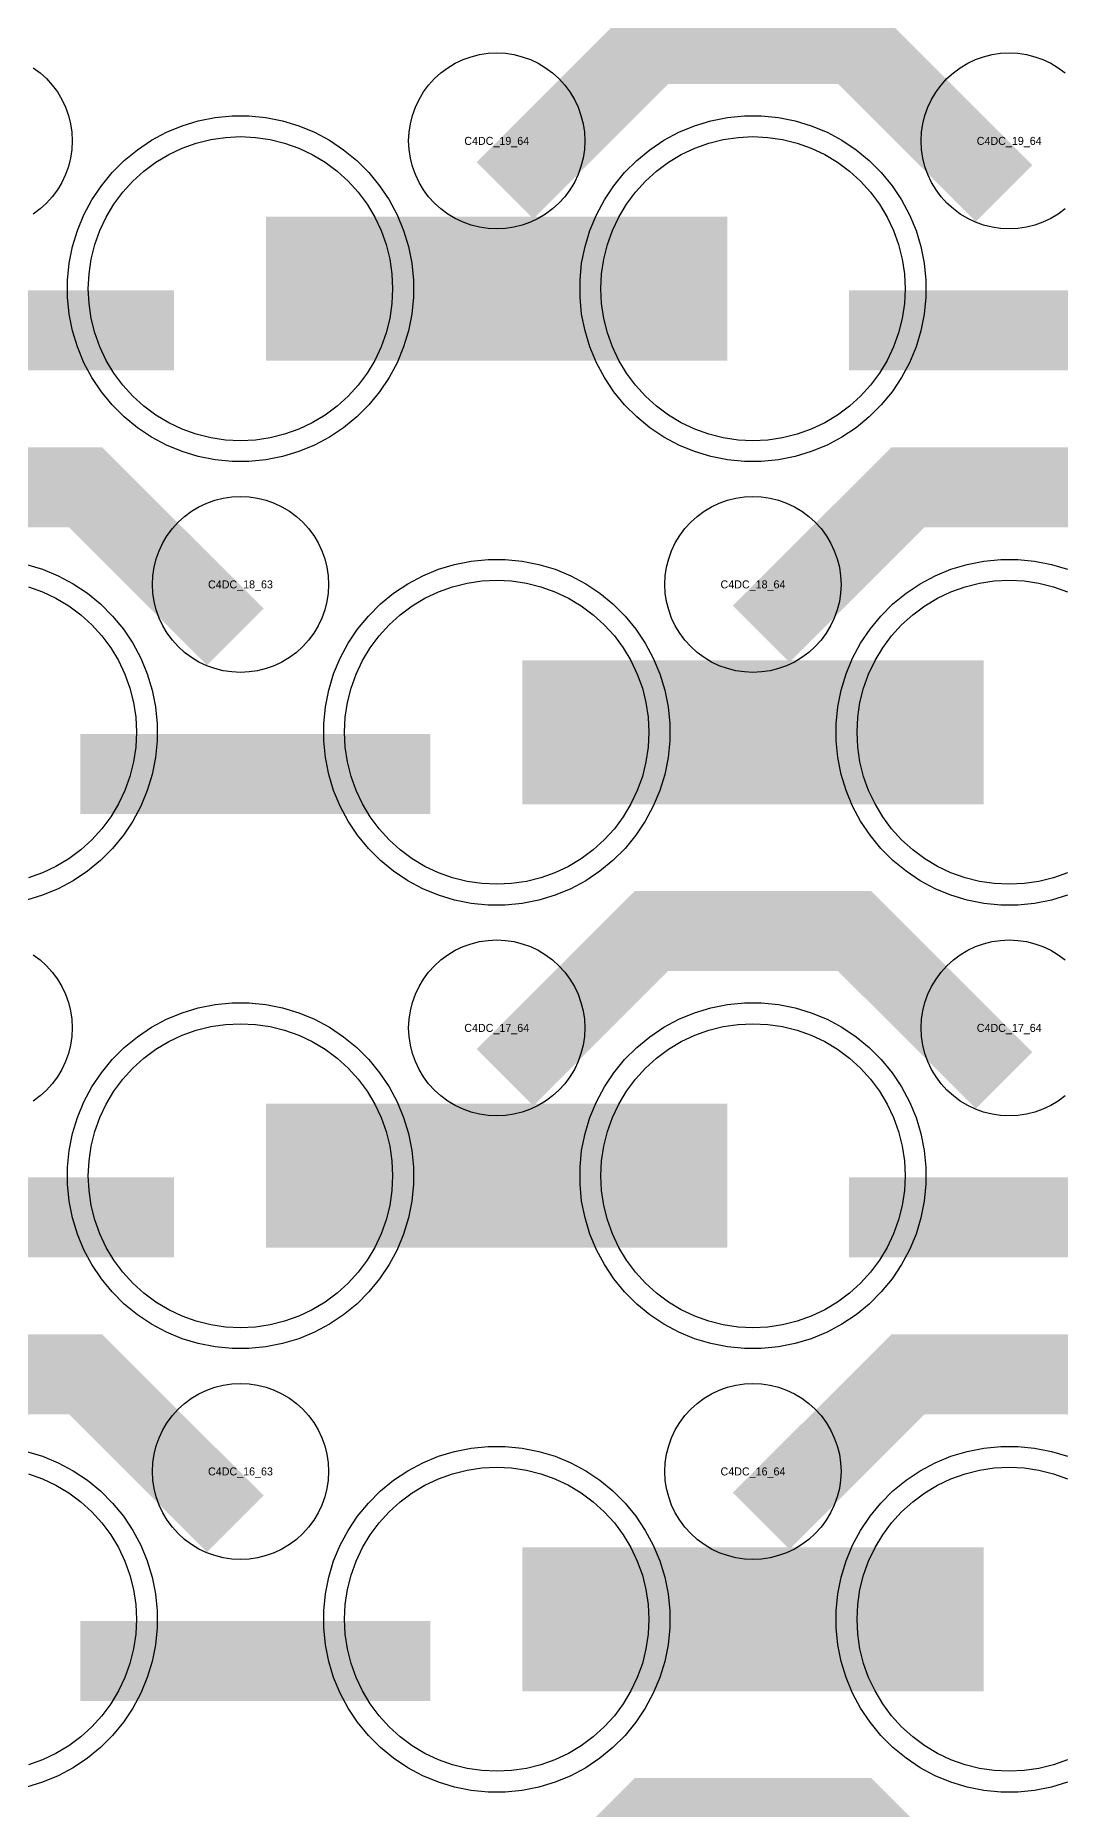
# Model space of a CAD drawing. Extents: x -11880 to 11880, y -14992 to 14992.
# Drawn here: x 8336 to 8656, y -12682 to -12128 of the extents above; entities that cross this region are included whole.
import ezdxf
from ezdxf.enums import TextEntityAlignment as Align

# ---------------------------------------------------------------- set-up
doc = ezdxf.new("R2010")
doc.units = 0
doc.header["$MEASUREMENT"] = 0
for name, color, linetype in [('GDS_775_DT_237', 138, 'CONTINUOUS'), ('RDL1_FS', 34, 'CONTINUOUS'), ('RDL_BS', 160, 'CONTINUOUS')]:
    doc.layers.add(name, color=color, linetype=linetype)

msp = doc.modelspace()

# ---------------------------------------------------------------- linework, layer by layer
at = {"layer": 'RDL1_FS'}
for points in [[(8400, -12254.354), (8395.343, -12254.125), (8390.732, -12253.441), (8386.209, -12252.309), (8381.819, -12250.737), (8377.605, -12248.745), (8373.605, -12246.347), (8369.86, -12243.569), (8366.406, -12240.439), (8363.276, -12236.985), (8360.498, -12233.24), (8358.1, -12229.24), (8356.108, -12225.026), (8354.536, -12220.636), (8353.404, -12216.113), (8352.72, -12211.502), (8352.491, -12206.845), (8352.72, -12202.188), (8353.404, -12197.577), (8354.536, -12193.054), (8356.108, -12188.664), (8358.1, -12184.45), (8360.498, -12180.45), (8363.276, -12176.705), (8366.406, -12173.251), (8369.86, -12170.121), (8373.605, -12167.343), (8377.605, -12164.945), (8381.819, -12162.953), (8386.209, -12161.381), (8390.732, -12160.249), (8395.343, -12159.565), (8400, -12159.336), (8404.657, -12159.565), (8409.268, -12160.249), (8413.791, -12161.381), (8418.181, -12162.953), (8422.395, -12164.945), (8426.395, -12167.343), (8430.14, -12170.121), (8433.594, -12173.251), (8436.724, -12176.705), (8439.502, -12180.45), (8441.9, -12184.45), (8443.892, -12188.664), (8445.464, -12193.054), (8446.596, -12197.577), (8447.28, -12202.188), (8447.509, -12206.845), (8447.28, -12211.502), (8446.596, -12216.113), (8445.464, -12220.636), (8443.892, -12225.026), (8441.9, -12229.24), (8439.502, -12233.24), (8436.724, -12236.985), (8433.594, -12240.439), (8430.14, -12243.569), (8426.395, -12246.347), (8422.395, -12248.745), (8418.181, -12250.737), (8413.791, -12252.309), (8409.268, -12253.441), (8404.657, -12254.125)], [(8560, -12254.354), (8555.343, -12254.125), (8550.732, -12253.441), (8546.209, -12252.309), (8541.819, -12250.737), (8537.605, -12248.745), (8533.605, -12246.347), (8529.86, -12243.569), (8526.406, -12240.439), (8523.276, -12236.985), (8520.498, -12233.24), (8518.1, -12229.24), (8516.108, -12225.026), (8514.536, -12220.636), (8513.404, -12216.113), (8512.72, -12211.502), (8512.491, -12206.845), (8512.72, -12202.188), (8513.404, -12197.577), (8514.536, -12193.054), (8516.108, -12188.664), (8518.1, -12184.45), (8520.498, -12180.45), (8523.276, -12176.705), (8526.406, -12173.251), (8529.86, -12170.121), (8533.605, -12167.343), (8537.605, -12164.945), (8541.819, -12162.953), (8546.209, -12161.381), (8550.732, -12160.249), (8555.343, -12159.565), (8560, -12159.336), (8564.657, -12159.565), (8569.268, -12160.249), (8573.791, -12161.381), (8578.181, -12162.953), (8582.395, -12164.945), (8586.395, -12167.343), (8590.14, -12170.121), (8593.594, -12173.251), (8596.724, -12176.705), (8599.502, -12180.45), (8601.9, -12184.45), (8603.892, -12188.664), (8605.464, -12193.054), (8606.596, -12197.577), (8607.28, -12202.188), (8607.509, -12206.845), (8607.28, -12211.502), (8606.596, -12216.113), (8605.464, -12220.636), (8603.892, -12225.026), (8601.9, -12229.24), (8599.502, -12233.24), (8596.724, -12236.985), (8593.594, -12240.439), (8590.14, -12243.569), (8586.395, -12246.347), (8582.395, -12248.745), (8578.181, -12250.737), (8573.791, -12252.309), (8569.268, -12253.441), (8564.657, -12254.125)], [(8480, -12670.049), (8475.343, -12669.82), (8470.732, -12669.136), (8466.209, -12668.004), (8461.819, -12666.432), (8457.605, -12664.44), (8453.605, -12662.042), (8449.86, -12659.264), (8446.406, -12656.134), (8443.276, -12652.68), (8440.498, -12648.935), (8438.1, -12644.935), (8436.108, -12640.721), (8434.536, -12636.331), (8433.404, -12631.808), (8432.72, -12627.197), (8432.491, -12622.54), (8432.72, -12617.883), (8433.404, -12613.272), (8434.536, -12608.749), (8436.108, -12604.359), (8438.1, -12600.145), (8440.498, -12596.145), (8443.276, -12592.4), (8446.406, -12588.946), (8449.86, -12585.816), (8453.605, -12583.038), (8457.605, -12580.64), (8461.819, -12578.648), (8466.209, -12577.076), (8470.732, -12575.944), (8475.343, -12575.26), (8480, -12575.031), (8484.657, -12575.26), (8489.268, -12575.944), (8493.791, -12577.076), (8498.181, -12578.648), (8502.395, -12580.64), (8506.395, -12583.038), (8510.14, -12585.816), (8513.594, -12588.946), (8516.724, -12592.4), (8519.502, -12596.145), (8521.9, -12600.145), (8523.892, -12604.359), (8525.464, -12608.749), (8526.596, -12613.272), (8527.28, -12617.883), (8527.509, -12622.54), (8527.28, -12627.197), (8526.596, -12631.808), (8525.464, -12636.331), (8523.892, -12640.721), (8521.9, -12644.935), (8519.502, -12648.935), (8516.724, -12652.68), (8513.594, -12656.134), (8510.14, -12659.264), (8506.395, -12662.042), (8502.395, -12664.44), (8498.181, -12666.432), (8493.791, -12668.004), (8489.268, -12669.136), (8484.657, -12669.82)]]:
    msp.add_lwpolyline(points, close=True, dxfattribs=at)
for points in [[(8408.002, -12206.845, 45, 45, 0), (8480.002, -12206.845, 45, 45, 0)], [(8480.002, -12206.845, 45, 45, 0), (8552.002, -12206.845, 45, 45, 0)], [(8488.002, -12622.54, 45, 45, 0), (8560.002, -12622.54, 45, 45, 0)], [(8560.002, -12622.54, 45, 45, 0), (8632.002, -12622.54, 45, 45, 0)]]:
    msp.add_lwpolyline(points, format="xyseb", dxfattribs=at)
at = {"layer": 'RDL1_FS', "color": 241, "true_color": 0xf7abae}
for points in [[(8480, -12392.919), (8475.343, -12392.69), (8470.732, -12392.006), (8466.209, -12390.874), (8461.819, -12389.302), (8457.605, -12387.31), (8453.605, -12384.912), (8449.86, -12382.134), (8446.406, -12379.004), (8443.276, -12375.55), (8440.498, -12371.805), (8438.1, -12367.805), (8436.108, -12363.591), (8434.536, -12359.201), (8433.404, -12354.678), (8432.72, -12350.067), (8432.491, -12345.41), (8432.72, -12340.753), (8433.404, -12336.142), (8434.536, -12331.619), (8436.108, -12327.229), (8438.1, -12323.015), (8440.498, -12319.015), (8443.276, -12315.27), (8446.406, -12311.816), (8449.86, -12308.686), (8453.605, -12305.908), (8457.605, -12303.51), (8461.819, -12301.518), (8466.209, -12299.946), (8470.732, -12298.814), (8475.343, -12298.13), (8480, -12297.901), (8484.657, -12298.13), (8489.268, -12298.814), (8493.791, -12299.946), (8498.181, -12301.518), (8502.395, -12303.51), (8506.395, -12305.908), (8510.14, -12308.686), (8513.594, -12311.816), (8516.724, -12315.27), (8519.502, -12319.015), (8521.9, -12323.015), (8523.892, -12327.229), (8525.464, -12331.619), (8526.596, -12336.142), (8527.28, -12340.753), (8527.509, -12345.41), (8527.28, -12350.067), (8526.596, -12354.678), (8525.464, -12359.201), (8523.892, -12363.591), (8521.9, -12367.805), (8519.502, -12371.805), (8516.724, -12375.55), (8513.594, -12379.004), (8510.14, -12382.134), (8506.395, -12384.912), (8502.395, -12387.31), (8498.181, -12389.302), (8493.791, -12390.874), (8489.268, -12392.006), (8484.657, -12392.69)], [(8400, -12531.484), (8395.343, -12531.255), (8390.732, -12530.571), (8386.209, -12529.439), (8381.819, -12527.867), (8377.605, -12525.875), (8373.605, -12523.477), (8369.86, -12520.699), (8366.406, -12517.569), (8363.276, -12514.115), (8360.498, -12510.37), (8358.1, -12506.37), (8356.108, -12502.156), (8354.536, -12497.766), (8353.404, -12493.243), (8352.72, -12488.632), (8352.491, -12483.975), (8352.72, -12479.318), (8353.404, -12474.707), (8354.536, -12470.184), (8356.108, -12465.794), (8358.1, -12461.58), (8360.498, -12457.58), (8363.276, -12453.835), (8366.406, -12450.381), (8369.86, -12447.251), (8373.605, -12444.473), (8377.605, -12442.075), (8381.819, -12440.083), (8386.209, -12438.511), (8390.732, -12437.379), (8395.343, -12436.695), (8400, -12436.466), (8404.657, -12436.695), (8409.268, -12437.379), (8413.791, -12438.511), (8418.181, -12440.083), (8422.395, -12442.075), (8426.395, -12444.473), (8430.14, -12447.251), (8433.594, -12450.381), (8436.724, -12453.835), (8439.502, -12457.58), (8441.9, -12461.58), (8443.892, -12465.794), (8445.464, -12470.184), (8446.596, -12474.707), (8447.28, -12479.318), (8447.509, -12483.975), (8447.28, -12488.632), (8446.596, -12493.243), (8445.464, -12497.766), (8443.892, -12502.156), (8441.9, -12506.37), (8439.502, -12510.37), (8436.724, -12514.115), (8433.594, -12517.569), (8430.14, -12520.699), (8426.395, -12523.477), (8422.395, -12525.875), (8418.181, -12527.867), (8413.791, -12529.439), (8409.268, -12530.571), (8404.657, -12531.255)], [(8560, -12531.484), (8555.343, -12531.255), (8550.732, -12530.571), (8546.209, -12529.439), (8541.819, -12527.867), (8537.605, -12525.875), (8533.605, -12523.477), (8529.86, -12520.699), (8526.406, -12517.569), (8523.276, -12514.115), (8520.498, -12510.37), (8518.1, -12506.37), (8516.108, -12502.156), (8514.536, -12497.766), (8513.404, -12493.243), (8512.72, -12488.632), (8512.491, -12483.975), (8512.72, -12479.318), (8513.404, -12474.707), (8514.536, -12470.184), (8516.108, -12465.794), (8518.1, -12461.58), (8520.498, -12457.58), (8523.276, -12453.835), (8526.406, -12450.381), (8529.86, -12447.251), (8533.605, -12444.473), (8537.605, -12442.075), (8541.819, -12440.083), (8546.209, -12438.511), (8550.732, -12437.379), (8555.343, -12436.695), (8560, -12436.466), (8564.657, -12436.695), (8569.268, -12437.379), (8573.791, -12438.511), (8578.181, -12440.083), (8582.395, -12442.075), (8586.395, -12444.473), (8590.14, -12447.251), (8593.594, -12450.381), (8596.724, -12453.835), (8599.502, -12457.58), (8601.9, -12461.58), (8603.892, -12465.794), (8605.464, -12470.184), (8606.596, -12474.707), (8607.28, -12479.318), (8607.509, -12483.975), (8607.28, -12488.632), (8606.596, -12493.243), (8605.464, -12497.766), (8603.892, -12502.156), (8601.9, -12506.37), (8599.502, -12510.37), (8596.724, -12514.115), (8593.594, -12517.569), (8590.14, -12520.699), (8586.395, -12523.477), (8582.395, -12525.875), (8578.181, -12527.867), (8573.791, -12529.439), (8569.268, -12530.571), (8564.657, -12531.255)]]:
    msp.add_lwpolyline(points, close=True, dxfattribs=at)
for points in [[(8658.181, -12389.302), (8653.791, -12390.874), (8649.268, -12392.006), (8644.657, -12392.69), (8640, -12392.919), (8635.343, -12392.69), (8630.732, -12392.006), (8626.209, -12390.874), (8621.819, -12389.302), (8617.605, -12387.31), (8613.605, -12384.912), (8609.86, -12382.134), (8606.406, -12379.004), (8603.276, -12375.55), (8600.498, -12371.805), (8598.1, -12367.805), (8596.108, -12363.591), (8594.536, -12359.201), (8593.404, -12354.678), (8592.72, -12350.067), (8592.491, -12345.41), (8592.72, -12340.753), (8593.404, -12336.142), (8594.536, -12331.619), (8596.108, -12327.229), (8598.1, -12323.015), (8600.498, -12319.015), (8603.276, -12315.27), (8606.406, -12311.816), (8609.86, -12308.686), (8613.605, -12305.908), (8617.605, -12303.51), (8621.819, -12301.518), (8626.209, -12299.946), (8630.732, -12298.814), (8635.343, -12298.13), (8640, -12297.901), (8644.657, -12298.13), (8649.268, -12298.814), (8653.791, -12299.946), (8658.181, -12301.518)], [(8333.791, -12299.946), (8338.181, -12301.518), (8342.395, -12303.51), (8346.395, -12305.908), (8350.14, -12308.686), (8353.594, -12311.816), (8356.724, -12315.27), (8359.502, -12319.015), (8361.9, -12323.015), (8363.892, -12327.229), (8365.464, -12331.619), (8366.596, -12336.142), (8367.28, -12340.753), (8367.509, -12345.41), (8367.28, -12350.067), (8366.596, -12354.678), (8365.464, -12359.201), (8363.892, -12363.591), (8361.9, -12367.805), (8359.502, -12371.805), (8356.724, -12375.55), (8353.594, -12379.004), (8350.14, -12382.134), (8346.395, -12384.912), (8342.395, -12387.31), (8338.181, -12389.302), (8333.791, -12390.874)]]:
    msp.add_lwpolyline(points, dxfattribs=at)
for points in [[(8488.002, -12345.41, 45, 45, 0), (8560.002, -12345.41, 45, 45, 0)], [(8560.002, -12345.41, 45, 45, 0), (8632.002, -12345.41, 45, 45, 0)], [(8408.002, -12483.975, 45, 45, 0), (8480.002, -12483.975, 45, 45, 0)], [(8480.002, -12483.975, 45, 45, 0), (8552.002, -12483.975, 45, 45, 0)]]:
    msp.add_lwpolyline(points, format="xyseb", dxfattribs=at)
at = {"layer": 'RDL1_FS'}
for points in [[(8658.181, -12666.432), (8653.791, -12668.004), (8649.268, -12669.136), (8644.657, -12669.82), (8640, -12670.049), (8635.343, -12669.82), (8630.732, -12669.136), (8626.209, -12668.004), (8621.819, -12666.432), (8617.605, -12664.44), (8613.605, -12662.042), (8609.86, -12659.264), (8606.406, -12656.134), (8603.276, -12652.68), (8600.498, -12648.935), (8598.1, -12644.935), (8596.108, -12640.721), (8594.536, -12636.331), (8593.404, -12631.808), (8592.72, -12627.197), (8592.491, -12622.54), (8592.72, -12617.883), (8593.404, -12613.272), (8594.536, -12608.749), (8596.108, -12604.359), (8598.1, -12600.145), (8600.498, -12596.145), (8603.276, -12592.4), (8606.406, -12588.946), (8609.86, -12585.816), (8613.605, -12583.038), (8617.605, -12580.64), (8621.819, -12578.648), (8626.209, -12577.076), (8630.732, -12575.944), (8635.343, -12575.26), (8640, -12575.031), (8644.657, -12575.26), (8649.268, -12575.944), (8653.791, -12577.076), (8658.181, -12578.648)], [(8333.791, -12577.076), (8338.181, -12578.648), (8342.395, -12580.64), (8346.395, -12583.038), (8350.14, -12585.816), (8353.594, -12588.946), (8356.724, -12592.4), (8359.502, -12596.145), (8361.9, -12600.145), (8363.892, -12604.359), (8365.464, -12608.749), (8366.596, -12613.272), (8367.28, -12617.883), (8367.509, -12622.54), (8367.28, -12627.197), (8366.596, -12631.808), (8365.464, -12636.331), (8363.892, -12640.721), (8361.9, -12644.935), (8359.502, -12648.935), (8356.724, -12652.68), (8353.594, -12656.134), (8350.14, -12659.264), (8346.395, -12662.042), (8342.395, -12664.44), (8338.181, -12666.432), (8333.791, -12668.004)]]:
    msp.add_lwpolyline(points, dxfattribs=at)
at = {"layer": 'RDL_BS'}
for points in [[(8482.562, -12176.159, 25, 25, 0), (8528.377, -12130.344, 25, 25, 0), (8561.93, -12130.344, 25, 25, 0)], [(8638.401, -12177.058, 25, 25, 0), (8591.687, -12130.344, 25, 25, 0), (8561.929, -12130.344, 25, 25, 0)], [(8270.016, -12219.858, 25, 25, 0), (8379.281, -12219.858, 25, 25, 0)], [(8590.016, -12219.858, 25, 25, 0), (8699.281, -12219.858, 25, 25, 0)], [(8398.401, -12315.623, 25, 25, 0), (8351.687, -12268.909, 25, 25, 0), (8321.929, -12268.909, 25, 25, 0)], [(8562.562, -12314.724, 25, 25, 0), (8608.377, -12268.909, 25, 25, 0), (8641.93, -12268.909, 25, 25, 0)], [(8718.401, -12315.623, 25, 25, 0), (8671.687, -12268.909, 25, 25, 0), (8641.929, -12268.909, 25, 25, 0)], [(8482.562, -12453.289, 25, 25, 0), (8528.377, -12407.474, 25, 25, 0), (8561.93, -12407.474, 25, 25, 0)], [(8638.401, -12454.188, 25, 25, 0), (8591.687, -12407.474, 25, 25, 0), (8561.929, -12407.474, 25, 25, 0)], [(8398.401, -12592.753, 25, 25, 0), (8351.687, -12546.039, 25, 25, 0), (8321.929, -12546.039, 25, 25, 0)], [(8562.562, -12591.854, 25, 25, 0), (8608.377, -12546.039, 25, 25, 0), (8641.93, -12546.039, 25, 25, 0)], [(8718.401, -12592.753, 25, 25, 0), (8671.687, -12546.039, 25, 25, 0), (8641.929, -12546.039, 25, 25, 0)], [(8350.016, -12635.553, 25, 25, 0), (8459.281, -12635.553, 25, 25, 0)], [(8482.562, -12730.419, 25, 25, 0), (8528.377, -12684.604, 25, 25, 0), (8561.93, -12684.604, 25, 25, 0)], [(8638.401, -12731.318, 25, 25, 0), (8591.687, -12684.604, 25, 25, 0), (8561.929, -12684.604, 25, 25, 0)]]:
    msp.add_lwpolyline(points, format="xyseb", dxfattribs=at)
for points in [[(8335.28, -12137.8), (8337.443, -12139.403), (8339.442, -12141.215), (8341.254, -12143.214), (8342.857, -12145.377), (8344.25, -12147.701), (8345.402, -12150.138), (8346.309, -12152.673), (8346.966, -12155.292), (8347.362, -12157.964), (8347.494, -12160.657), (8347.362, -12163.35), (8346.966, -12166.022), (8346.309, -12168.641), (8345.402, -12171.176), (8344.25, -12173.613), (8342.857, -12175.937), (8341.254, -12178.1), (8339.442, -12180.099), (8337.443, -12181.911), (8335.28, -12183.514)], [(8657.443, -12181.911), (8655.28, -12183.514), (8652.956, -12184.907), (8650.519, -12186.059), (8647.984, -12186.966), (8645.365, -12187.623), (8642.693, -12188.019), (8640, -12188.151), (8637.307, -12188.019), (8634.635, -12187.623), (8632.016, -12186.966), (8629.481, -12186.059), (8627.044, -12184.907), (8624.72, -12183.514), (8622.557, -12181.911), (8620.558, -12180.099), (8618.746, -12178.1), (8617.143, -12175.937), (8615.75, -12173.613), (8614.598, -12171.176), (8613.691, -12168.641), (8613.034, -12166.022), (8612.638, -12163.35), (8612.506, -12160.657), (8612.638, -12157.964), (8613.034, -12155.292), (8613.691, -12152.673), (8614.598, -12150.138), (8615.75, -12147.701), (8617.143, -12145.377), (8618.746, -12143.214), (8620.558, -12141.215), (8622.557, -12139.403), (8624.72, -12137.8), (8627.044, -12136.407), (8629.481, -12135.255), (8632.016, -12134.348), (8634.635, -12133.691), (8637.307, -12133.295), (8640, -12133.163), (8642.693, -12133.295), (8645.365, -12133.691), (8647.984, -12134.348), (8650.519, -12135.255), (8652.956, -12136.407), (8655.28, -12137.8), (8657.443, -12139.403)], [(8335.28, -12414.93), (8337.443, -12416.533), (8339.442, -12418.345), (8341.254, -12420.344), (8342.857, -12422.507), (8344.25, -12424.831), (8345.402, -12427.268), (8346.309, -12429.803), (8346.966, -12432.422), (8347.362, -12435.094), (8347.494, -12437.787), (8347.362, -12440.48), (8346.966, -12443.152), (8346.309, -12445.771), (8345.402, -12448.306), (8344.25, -12450.743), (8342.857, -12453.067), (8341.254, -12455.23), (8339.442, -12457.229), (8337.443, -12459.041), (8335.28, -12460.644)], [(8657.443, -12459.041), (8655.28, -12460.644), (8652.956, -12462.037), (8650.519, -12463.189), (8647.984, -12464.096), (8645.365, -12464.753), (8642.693, -12465.149), (8640, -12465.281), (8637.307, -12465.149), (8634.635, -12464.753), (8632.016, -12464.096), (8629.481, -12463.189), (8627.044, -12462.037), (8624.72, -12460.644), (8622.557, -12459.041), (8620.558, -12457.229), (8618.746, -12455.23), (8617.143, -12453.067), (8615.75, -12450.743), (8614.598, -12448.306), (8613.691, -12445.771), (8613.034, -12443.152), (8612.638, -12440.48), (8612.506, -12437.787), (8612.638, -12435.094), (8613.034, -12432.422), (8613.691, -12429.803), (8614.598, -12427.268), (8615.75, -12424.831), (8617.143, -12422.507), (8618.746, -12420.344), (8620.558, -12418.345), (8622.557, -12416.533), (8624.72, -12414.93), (8627.044, -12413.537), (8629.481, -12412.385), (8632.016, -12411.478), (8634.635, -12410.821), (8637.307, -12410.425), (8640, -12410.293), (8642.693, -12410.425), (8645.365, -12410.821), (8647.984, -12411.478), (8650.519, -12412.385), (8652.956, -12413.537), (8655.28, -12414.93), (8657.443, -12416.533)], [(8333.165, -12570.103), (8338.205, -12571.634), (8343.115, -12573.665), (8347.777, -12576.157), (8352.191, -12579.104), (8356.292, -12582.466), (8360.074, -12586.248), (8363.436, -12590.349), (8366.383, -12594.763), (8368.875, -12599.425), (8370.906, -12604.335), (8372.437, -12609.375), (8373.483, -12614.602), (8374, -12619.896), (8374, -12625.184), (8373.483, -12630.478), (8372.437, -12635.705), (8370.906, -12640.745), (8368.875, -12645.655), (8366.383, -12650.317), (8363.436, -12654.731), (8360.074, -12658.832), (8356.292, -12662.614), (8352.191, -12665.976), (8347.777, -12668.923), (8343.115, -12671.415), (8338.205, -12673.446), (8333.165, -12674.977)], [(8658.205, -12673.446), (8653.165, -12674.977), (8647.938, -12676.023), (8642.644, -12676.54), (8637.356, -12676.54), (8632.062, -12676.023), (8626.835, -12674.977), (8621.795, -12673.446), (8616.885, -12671.415), (8612.223, -12668.923), (8607.809, -12665.976), (8603.708, -12662.614), (8599.926, -12658.832), (8596.564, -12654.731), (8593.617, -12650.317), (8591.125, -12645.655), (8589.094, -12640.745), (8587.563, -12635.705), (8586.517, -12630.478), (8586, -12625.184), (8586, -12619.896), (8586.517, -12614.602), (8587.563, -12609.375), (8589.094, -12604.335), (8591.125, -12599.425), (8593.617, -12594.763), (8596.564, -12590.349), (8599.926, -12586.248), (8603.708, -12582.466), (8607.809, -12579.104), (8612.223, -12576.157), (8616.885, -12573.665), (8621.795, -12571.634), (8626.835, -12570.103), (8632.062, -12569.057), (8637.356, -12568.54), (8642.644, -12568.54), (8647.938, -12569.057), (8653.165, -12570.103), (8658.205, -12571.634)]]:
    msp.add_lwpolyline(points, dxfattribs=at)
for points in [[(8480, -12188.151), (8477.307, -12188.019), (8474.635, -12187.623), (8472.016, -12186.966), (8469.481, -12186.059), (8467.044, -12184.907), (8464.72, -12183.514), (8462.557, -12181.911), (8460.558, -12180.099), (8458.746, -12178.1), (8457.143, -12175.937), (8455.75, -12173.613), (8454.598, -12171.176), (8453.691, -12168.641), (8453.034, -12166.022), (8452.638, -12163.35), (8452.506, -12160.657), (8452.638, -12157.964), (8453.034, -12155.292), (8453.691, -12152.673), (8454.598, -12150.138), (8455.75, -12147.701), (8457.143, -12145.377), (8458.746, -12143.214), (8460.558, -12141.215), (8462.557, -12139.403), (8464.72, -12137.8), (8467.044, -12136.407), (8469.481, -12135.255), (8472.016, -12134.348), (8474.635, -12133.691), (8477.307, -12133.295), (8480, -12133.163), (8482.693, -12133.295), (8485.365, -12133.691), (8487.984, -12134.348), (8490.519, -12135.255), (8492.956, -12136.407), (8495.28, -12137.8), (8497.443, -12139.403), (8499.442, -12141.215), (8501.254, -12143.214), (8502.857, -12145.377), (8504.25, -12147.701), (8505.402, -12150.138), (8506.309, -12152.673), (8506.966, -12155.292), (8507.362, -12157.964), (8507.494, -12160.657), (8507.362, -12163.35), (8506.966, -12166.022), (8506.309, -12168.641), (8505.402, -12171.176), (8504.25, -12173.613), (8502.857, -12175.937), (8501.254, -12178.1), (8499.442, -12180.099), (8497.443, -12181.911), (8495.28, -12183.514), (8492.956, -12184.907), (8490.519, -12186.059), (8487.984, -12186.966), (8485.365, -12187.623), (8482.693, -12188.019)], [(8397.356, -12260.845), (8392.062, -12260.328), (8386.835, -12259.282), (8381.795, -12257.751), (8376.885, -12255.72), (8372.223, -12253.228), (8367.809, -12250.281), (8363.708, -12246.919), (8359.926, -12243.137), (8356.564, -12239.036), (8353.617, -12234.622), (8351.125, -12229.96), (8349.094, -12225.05), (8347.563, -12220.01), (8346.517, -12214.783), (8346, -12209.489), (8346, -12204.201), (8346.517, -12198.907), (8347.563, -12193.68), (8349.094, -12188.64), (8351.125, -12183.73), (8353.617, -12179.068), (8356.564, -12174.654), (8359.926, -12170.553), (8363.708, -12166.771), (8367.809, -12163.409), (8372.223, -12160.462), (8376.885, -12157.97), (8381.795, -12155.939), (8386.835, -12154.408), (8392.062, -12153.362), (8397.356, -12152.845), (8402.644, -12152.845), (8407.938, -12153.362), (8413.165, -12154.408), (8418.205, -12155.939), (8423.115, -12157.97), (8427.777, -12160.462), (8432.191, -12163.409), (8436.292, -12166.771), (8440.074, -12170.553), (8443.436, -12174.654), (8446.383, -12179.068), (8448.875, -12183.73), (8450.906, -12188.64), (8452.437, -12193.68), (8453.483, -12198.907), (8454, -12204.201), (8454, -12209.489), (8453.483, -12214.783), (8452.437, -12220.01), (8450.906, -12225.05), (8448.875, -12229.96), (8446.383, -12234.622), (8443.436, -12239.036), (8440.074, -12243.137), (8436.292, -12246.919), (8432.191, -12250.281), (8427.777, -12253.228), (8423.115, -12255.72), (8418.205, -12257.751), (8413.165, -12259.282), (8407.938, -12260.328), (8402.644, -12260.845)], [(8557.356, -12260.845), (8552.062, -12260.328), (8546.835, -12259.282), (8541.795, -12257.751), (8536.885, -12255.72), (8532.223, -12253.228), (8527.809, -12250.281), (8523.708, -12246.919), (8519.926, -12243.137), (8516.564, -12239.036), (8513.617, -12234.622), (8511.125, -12229.96), (8509.094, -12225.05), (8507.563, -12220.01), (8506.517, -12214.783), (8506, -12209.489), (8506, -12204.201), (8506.517, -12198.907), (8507.563, -12193.68), (8509.094, -12188.64), (8511.125, -12183.73), (8513.617, -12179.068), (8516.564, -12174.654), (8519.926, -12170.553), (8523.708, -12166.771), (8527.809, -12163.409), (8532.223, -12160.462), (8536.885, -12157.97), (8541.795, -12155.939), (8546.835, -12154.408), (8552.062, -12153.362), (8557.356, -12152.845), (8562.644, -12152.845), (8567.938, -12153.362), (8573.165, -12154.408), (8578.205, -12155.939), (8583.115, -12157.97), (8587.777, -12160.462), (8592.191, -12163.409), (8596.292, -12166.771), (8600.074, -12170.553), (8603.436, -12174.654), (8606.383, -12179.068), (8608.875, -12183.73), (8610.906, -12188.64), (8612.437, -12193.68), (8613.483, -12198.907), (8614, -12204.201), (8614, -12209.489), (8613.483, -12214.783), (8612.437, -12220.01), (8610.906, -12225.05), (8608.875, -12229.96), (8606.383, -12234.622), (8603.436, -12239.036), (8600.074, -12243.137), (8596.292, -12246.919), (8592.191, -12250.281), (8587.777, -12253.228), (8583.115, -12255.72), (8578.205, -12257.751), (8573.165, -12259.282), (8567.938, -12260.328), (8562.644, -12260.845)], [(8400, -12326.716), (8397.307, -12326.584), (8394.635, -12326.188), (8392.016, -12325.531), (8389.481, -12324.624), (8387.044, -12323.472), (8384.72, -12322.079), (8382.557, -12320.476), (8380.558, -12318.664), (8378.746, -12316.665), (8377.143, -12314.502), (8375.75, -12312.178), (8374.598, -12309.741), (8373.691, -12307.206), (8373.034, -12304.587), (8372.638, -12301.915), (8372.506, -12299.222), (8372.638, -12296.529), (8373.034, -12293.857), (8373.691, -12291.238), (8374.598, -12288.703), (8375.75, -12286.266), (8377.143, -12283.942), (8378.746, -12281.779), (8380.558, -12279.78), (8382.557, -12277.968), (8384.72, -12276.365), (8387.044, -12274.972), (8389.481, -12273.82), (8392.016, -12272.913), (8394.635, -12272.256), (8397.307, -12271.86), (8400, -12271.728), (8402.693, -12271.86), (8405.365, -12272.256), (8407.984, -12272.913), (8410.519, -12273.82), (8412.956, -12274.972), (8415.28, -12276.365), (8417.443, -12277.968), (8419.442, -12279.78), (8421.254, -12281.779), (8422.857, -12283.942), (8424.25, -12286.266), (8425.402, -12288.703), (8426.309, -12291.238), (8426.966, -12293.857), (8427.362, -12296.529), (8427.494, -12299.222), (8427.362, -12301.915), (8426.966, -12304.587), (8426.309, -12307.206), (8425.402, -12309.741), (8424.25, -12312.178), (8422.857, -12314.502), (8421.254, -12316.665), (8419.442, -12318.664), (8417.443, -12320.476), (8415.28, -12322.079), (8412.956, -12323.472), (8410.519, -12324.624), (8407.984, -12325.531), (8405.365, -12326.188), (8402.693, -12326.584)], [(8560, -12326.716), (8557.307, -12326.584), (8554.635, -12326.188), (8552.016, -12325.531), (8549.481, -12324.624), (8547.044, -12323.472), (8544.72, -12322.079), (8542.557, -12320.476), (8540.558, -12318.664), (8538.746, -12316.665), (8537.143, -12314.502), (8535.75, -12312.178), (8534.598, -12309.741), (8533.691, -12307.206), (8533.034, -12304.587), (8532.638, -12301.915), (8532.506, -12299.222), (8532.638, -12296.529), (8533.034, -12293.857), (8533.691, -12291.238), (8534.598, -12288.703), (8535.75, -12286.266), (8537.143, -12283.942), (8538.746, -12281.779), (8540.558, -12279.78), (8542.557, -12277.968), (8544.72, -12276.365), (8547.044, -12274.972), (8549.481, -12273.82), (8552.016, -12272.913), (8554.635, -12272.256), (8557.307, -12271.86), (8560, -12271.728), (8562.693, -12271.86), (8565.365, -12272.256), (8567.984, -12272.913), (8570.519, -12273.82), (8572.956, -12274.972), (8575.28, -12276.365), (8577.443, -12277.968), (8579.442, -12279.78), (8581.254, -12281.779), (8582.857, -12283.942), (8584.25, -12286.266), (8585.402, -12288.703), (8586.309, -12291.238), (8586.966, -12293.857), (8587.362, -12296.529), (8587.494, -12299.222), (8587.362, -12301.915), (8586.966, -12304.587), (8586.309, -12307.206), (8585.402, -12309.741), (8584.25, -12312.178), (8582.857, -12314.502), (8581.254, -12316.665), (8579.442, -12318.664), (8577.443, -12320.476), (8575.28, -12322.079), (8572.956, -12323.472), (8570.519, -12324.624), (8567.984, -12325.531), (8565.365, -12326.188), (8562.693, -12326.584)], [(8480, -12465.281), (8477.307, -12465.149), (8474.635, -12464.753), (8472.016, -12464.096), (8469.481, -12463.189), (8467.044, -12462.037), (8464.72, -12460.644), (8462.557, -12459.041), (8460.558, -12457.229), (8458.746, -12455.23), (8457.143, -12453.067), (8455.75, -12450.743), (8454.598, -12448.306), (8453.691, -12445.771), (8453.034, -12443.152), (8452.638, -12440.48), (8452.506, -12437.787), (8452.638, -12435.094), (8453.034, -12432.422), (8453.691, -12429.803), (8454.598, -12427.268), (8455.75, -12424.831), (8457.143, -12422.507), (8458.746, -12420.344), (8460.558, -12418.345), (8462.557, -12416.533), (8464.72, -12414.93), (8467.044, -12413.537), (8469.481, -12412.385), (8472.016, -12411.478), (8474.635, -12410.821), (8477.307, -12410.425), (8480, -12410.293), (8482.693, -12410.425), (8485.365, -12410.821), (8487.984, -12411.478), (8490.519, -12412.385), (8492.956, -12413.537), (8495.28, -12414.93), (8497.443, -12416.533), (8499.442, -12418.345), (8501.254, -12420.344), (8502.857, -12422.507), (8504.25, -12424.831), (8505.402, -12427.268), (8506.309, -12429.803), (8506.966, -12432.422), (8507.362, -12435.094), (8507.494, -12437.787), (8507.362, -12440.48), (8506.966, -12443.152), (8506.309, -12445.771), (8505.402, -12448.306), (8504.25, -12450.743), (8502.857, -12453.067), (8501.254, -12455.23), (8499.442, -12457.229), (8497.443, -12459.041), (8495.28, -12460.644), (8492.956, -12462.037), (8490.519, -12463.189), (8487.984, -12464.096), (8485.365, -12464.753), (8482.693, -12465.149)], [(8400, -12603.846), (8397.307, -12603.714), (8394.635, -12603.318), (8392.016, -12602.661), (8389.481, -12601.754), (8387.044, -12600.602), (8384.72, -12599.209), (8382.557, -12597.606), (8380.558, -12595.794), (8378.746, -12593.795), (8377.143, -12591.632), (8375.75, -12589.308), (8374.598, -12586.871), (8373.691, -12584.336), (8373.034, -12581.717), (8372.638, -12579.045), (8372.506, -12576.352), (8372.638, -12573.659), (8373.034, -12570.987), (8373.691, -12568.368), (8374.598, -12565.833), (8375.75, -12563.396), (8377.143, -12561.072), (8378.746, -12558.909), (8380.558, -12556.91), (8382.557, -12555.098), (8384.72, -12553.495), (8387.044, -12552.102), (8389.481, -12550.95), (8392.016, -12550.043), (8394.635, -12549.386), (8397.307, -12548.99), (8400, -12548.858), (8402.693, -12548.99), (8405.365, -12549.386), (8407.984, -12550.043), (8410.519, -12550.95), (8412.956, -12552.102), (8415.28, -12553.495), (8417.443, -12555.098), (8419.442, -12556.91), (8421.254, -12558.909), (8422.857, -12561.072), (8424.25, -12563.396), (8425.402, -12565.833), (8426.309, -12568.368), (8426.966, -12570.987), (8427.362, -12573.659), (8427.494, -12576.352), (8427.362, -12579.045), (8426.966, -12581.717), (8426.309, -12584.336), (8425.402, -12586.871), (8424.25, -12589.308), (8422.857, -12591.632), (8421.254, -12593.795), (8419.442, -12595.794), (8417.443, -12597.606), (8415.28, -12599.209), (8412.956, -12600.602), (8410.519, -12601.754), (8407.984, -12602.661), (8405.365, -12603.318), (8402.693, -12603.714)], [(8560, -12603.846), (8557.307, -12603.714), (8554.635, -12603.318), (8552.016, -12602.661), (8549.481, -12601.754), (8547.044, -12600.602), (8544.72, -12599.209), (8542.557, -12597.606), (8540.558, -12595.794), (8538.746, -12593.795), (8537.143, -12591.632), (8535.75, -12589.308), (8534.598, -12586.871), (8533.691, -12584.336), (8533.034, -12581.717), (8532.638, -12579.045), (8532.506, -12576.352), (8532.638, -12573.659), (8533.034, -12570.987), (8533.691, -12568.368), (8534.598, -12565.833), (8535.75, -12563.396), (8537.143, -12561.072), (8538.746, -12558.909), (8540.558, -12556.91), (8542.557, -12555.098), (8544.72, -12553.495), (8547.044, -12552.102), (8549.481, -12550.95), (8552.016, -12550.043), (8554.635, -12549.386), (8557.307, -12548.99), (8560, -12548.858), (8562.693, -12548.99), (8565.365, -12549.386), (8567.984, -12550.043), (8570.519, -12550.95), (8572.956, -12552.102), (8575.28, -12553.495), (8577.443, -12555.098), (8579.442, -12556.91), (8581.254, -12558.909), (8582.857, -12561.072), (8584.25, -12563.396), (8585.402, -12565.833), (8586.309, -12568.368), (8586.966, -12570.987), (8587.362, -12573.659), (8587.494, -12576.352), (8587.362, -12579.045), (8586.966, -12581.717), (8586.309, -12584.336), (8585.402, -12586.871), (8584.25, -12589.308), (8582.857, -12591.632), (8581.254, -12593.795), (8579.442, -12595.794), (8577.443, -12597.606), (8575.28, -12599.209), (8572.956, -12600.602), (8570.519, -12601.754), (8567.984, -12602.661), (8565.365, -12603.318), (8562.693, -12603.714)], [(8477.356, -12676.54), (8472.062, -12676.023), (8466.835, -12674.977), (8461.795, -12673.446), (8456.885, -12671.415), (8452.223, -12668.923), (8447.809, -12665.976), (8443.708, -12662.614), (8439.926, -12658.832), (8436.564, -12654.731), (8433.617, -12650.317), (8431.125, -12645.655), (8429.094, -12640.745), (8427.563, -12635.705), (8426.517, -12630.478), (8426, -12625.184), (8426, -12619.896), (8426.517, -12614.602), (8427.563, -12609.375), (8429.094, -12604.335), (8431.125, -12599.425), (8433.617, -12594.763), (8436.564, -12590.349), (8439.926, -12586.248), (8443.708, -12582.466), (8447.809, -12579.104), (8452.223, -12576.157), (8456.885, -12573.665), (8461.795, -12571.634), (8466.835, -12570.103), (8472.062, -12569.057), (8477.356, -12568.54), (8482.644, -12568.54), (8487.938, -12569.057), (8493.165, -12570.103), (8498.205, -12571.634), (8503.115, -12573.665), (8507.777, -12576.157), (8512.191, -12579.104), (8516.292, -12582.466), (8520.074, -12586.248), (8523.436, -12590.349), (8526.383, -12594.763), (8528.875, -12599.425), (8530.906, -12604.335), (8532.437, -12609.375), (8533.483, -12614.602), (8534, -12619.896), (8534, -12625.184), (8533.483, -12630.478), (8532.437, -12635.705), (8530.906, -12640.745), (8528.875, -12645.655), (8526.383, -12650.317), (8523.436, -12654.731), (8520.074, -12658.832), (8516.292, -12662.614), (8512.191, -12665.976), (8507.777, -12668.923), (8503.115, -12671.415), (8498.205, -12673.446), (8493.165, -12674.977), (8487.938, -12676.023), (8482.644, -12676.54)]]:
    msp.add_lwpolyline(points, close=True, dxfattribs=at)
at = {"layer": 'RDL_BS', "color": 241, "true_color": 0xf7abae}
for points in [[(8333.165, -12292.973), (8338.205, -12294.504), (8343.115, -12296.535), (8347.777, -12299.027), (8352.191, -12301.974), (8356.292, -12305.336), (8360.074, -12309.118), (8363.436, -12313.219), (8366.383, -12317.633), (8368.875, -12322.295), (8370.906, -12327.205), (8372.437, -12332.245), (8373.483, -12337.472), (8374, -12342.766), (8374, -12348.054), (8373.483, -12353.348), (8372.437, -12358.575), (8370.906, -12363.615), (8368.875, -12368.525), (8366.383, -12373.187), (8363.436, -12377.601), (8360.074, -12381.702), (8356.292, -12385.484), (8352.191, -12388.846), (8347.777, -12391.793), (8343.115, -12394.285), (8338.205, -12396.316), (8333.165, -12397.847)], [(8658.205, -12396.316), (8653.165, -12397.847), (8647.938, -12398.893), (8642.644, -12399.41), (8637.356, -12399.41), (8632.062, -12398.893), (8626.835, -12397.847), (8621.795, -12396.316), (8616.885, -12394.285), (8612.223, -12391.793), (8607.809, -12388.846), (8603.708, -12385.484), (8599.926, -12381.702), (8596.564, -12377.601), (8593.617, -12373.187), (8591.125, -12368.525), (8589.094, -12363.615), (8587.563, -12358.575), (8586.517, -12353.348), (8586, -12348.054), (8586, -12342.766), (8586.517, -12337.472), (8587.563, -12332.245), (8589.094, -12327.205), (8591.125, -12322.295), (8593.617, -12317.633), (8596.564, -12313.219), (8599.926, -12309.118), (8603.708, -12305.336), (8607.809, -12301.974), (8612.223, -12299.027), (8616.885, -12296.535), (8621.795, -12294.504), (8626.835, -12292.973), (8632.062, -12291.927), (8637.356, -12291.41), (8642.644, -12291.41), (8647.938, -12291.927), (8653.165, -12292.973), (8658.205, -12294.504)]]:
    msp.add_lwpolyline(points, dxfattribs=at)
for points in [[(8477.356, -12399.41), (8472.062, -12398.893), (8466.835, -12397.847), (8461.795, -12396.316), (8456.885, -12394.285), (8452.223, -12391.793), (8447.809, -12388.846), (8443.708, -12385.484), (8439.926, -12381.702), (8436.564, -12377.601), (8433.617, -12373.187), (8431.125, -12368.525), (8429.094, -12363.615), (8427.563, -12358.575), (8426.517, -12353.348), (8426, -12348.054), (8426, -12342.766), (8426.517, -12337.472), (8427.563, -12332.245), (8429.094, -12327.205), (8431.125, -12322.295), (8433.617, -12317.633), (8436.564, -12313.219), (8439.926, -12309.118), (8443.708, -12305.336), (8447.809, -12301.974), (8452.223, -12299.027), (8456.885, -12296.535), (8461.795, -12294.504), (8466.835, -12292.973), (8472.062, -12291.927), (8477.356, -12291.41), (8482.644, -12291.41), (8487.938, -12291.927), (8493.165, -12292.973), (8498.205, -12294.504), (8503.115, -12296.535), (8507.777, -12299.027), (8512.191, -12301.974), (8516.292, -12305.336), (8520.074, -12309.118), (8523.436, -12313.219), (8526.383, -12317.633), (8528.875, -12322.295), (8530.906, -12327.205), (8532.437, -12332.245), (8533.483, -12337.472), (8534, -12342.766), (8534, -12348.054), (8533.483, -12353.348), (8532.437, -12358.575), (8530.906, -12363.615), (8528.875, -12368.525), (8526.383, -12373.187), (8523.436, -12377.601), (8520.074, -12381.702), (8516.292, -12385.484), (8512.191, -12388.846), (8507.777, -12391.793), (8503.115, -12394.285), (8498.205, -12396.316), (8493.165, -12397.847), (8487.938, -12398.893), (8482.644, -12399.41)], [(8397.356, -12537.975), (8392.062, -12537.458), (8386.835, -12536.412), (8381.795, -12534.881), (8376.885, -12532.85), (8372.223, -12530.358), (8367.809, -12527.411), (8363.708, -12524.049), (8359.926, -12520.267), (8356.564, -12516.166), (8353.617, -12511.752), (8351.125, -12507.09), (8349.094, -12502.18), (8347.563, -12497.14), (8346.517, -12491.913), (8346, -12486.619), (8346, -12481.331), (8346.517, -12476.037), (8347.563, -12470.81), (8349.094, -12465.77), (8351.125, -12460.86), (8353.617, -12456.198), (8356.564, -12451.784), (8359.926, -12447.683), (8363.708, -12443.901), (8367.809, -12440.539), (8372.223, -12437.592), (8376.885, -12435.1), (8381.795, -12433.069), (8386.835, -12431.538), (8392.062, -12430.492), (8397.356, -12429.975), (8402.644, -12429.975), (8407.938, -12430.492), (8413.165, -12431.538), (8418.205, -12433.069), (8423.115, -12435.1), (8427.777, -12437.592), (8432.191, -12440.539), (8436.292, -12443.901), (8440.074, -12447.683), (8443.436, -12451.784), (8446.383, -12456.198), (8448.875, -12460.86), (8450.906, -12465.77), (8452.437, -12470.81), (8453.483, -12476.037), (8454, -12481.331), (8454, -12486.619), (8453.483, -12491.913), (8452.437, -12497.14), (8450.906, -12502.18), (8448.875, -12507.09), (8446.383, -12511.752), (8443.436, -12516.166), (8440.074, -12520.267), (8436.292, -12524.049), (8432.191, -12527.411), (8427.777, -12530.358), (8423.115, -12532.85), (8418.205, -12534.881), (8413.165, -12536.412), (8407.938, -12537.458), (8402.644, -12537.975)], [(8557.356, -12537.975), (8552.062, -12537.458), (8546.835, -12536.412), (8541.795, -12534.881), (8536.885, -12532.85), (8532.223, -12530.358), (8527.809, -12527.411), (8523.708, -12524.049), (8519.926, -12520.267), (8516.564, -12516.166), (8513.617, -12511.752), (8511.125, -12507.09), (8509.094, -12502.18), (8507.563, -12497.14), (8506.517, -12491.913), (8506, -12486.619), (8506, -12481.331), (8506.517, -12476.037), (8507.563, -12470.81), (8509.094, -12465.77), (8511.125, -12460.86), (8513.617, -12456.198), (8516.564, -12451.784), (8519.926, -12447.683), (8523.708, -12443.901), (8527.809, -12440.539), (8532.223, -12437.592), (8536.885, -12435.1), (8541.795, -12433.069), (8546.835, -12431.538), (8552.062, -12430.492), (8557.356, -12429.975), (8562.644, -12429.975), (8567.938, -12430.492), (8573.165, -12431.538), (8578.205, -12433.069), (8583.115, -12435.1), (8587.777, -12437.592), (8592.191, -12440.539), (8596.292, -12443.901), (8600.074, -12447.683), (8603.436, -12451.784), (8606.383, -12456.198), (8608.875, -12460.86), (8610.906, -12465.77), (8612.437, -12470.81), (8613.483, -12476.037), (8614, -12481.331), (8614, -12486.619), (8613.483, -12491.913), (8612.437, -12497.14), (8610.906, -12502.18), (8608.875, -12507.09), (8606.383, -12511.752), (8603.436, -12516.166), (8600.074, -12520.267), (8596.292, -12524.049), (8592.191, -12527.411), (8587.777, -12530.358), (8583.115, -12532.85), (8578.205, -12534.881), (8573.165, -12536.412), (8567.938, -12537.458), (8562.644, -12537.975)]]:
    msp.add_lwpolyline(points, close=True, dxfattribs=at)
for points in [[(8350.016, -12358.423, 25, 25, 0), (8459.281, -12358.423, 25, 25, 0)], [(8270.016, -12496.988, 25, 25, 0), (8379.281, -12496.988, 25, 25, 0)], [(8590.016, -12496.988, 25, 25, 0), (8699.281, -12496.988, 25, 25, 0)]]:
    msp.add_lwpolyline(points, format="xyseb", dxfattribs=at)

# ---------------------------------------------------------------- texts
at = {"layer": 'GDS_775_DT_237'}
for s, p in [('C4DC_19_64', (8480, -12160.657)), ('C4DC_19_64', (8480, -12160.657)), ('C4DC_19_64', (8640, -12160.657)), ('C4DC_19_64', (8640, -12160.657)), ('C4DC_18_63', (8400, -12299.222)), ('C4DC_18_63', (8400, -12299.222)), ('C4DC_18_64', (8560, -12299.222)), ('C4DC_18_64', (8560, -12299.222)), ('C4DC_17_64', (8480, -12437.787)), ('C4DC_17_64', (8480, -12437.787)), ('C4DC_17_64', (8640, -12437.787)), ('C4DC_17_64', (8640, -12437.787)), ('C4DC_16_63', (8400, -12576.352)), ('C4DC_16_63', (8400, -12576.352)), ('C4DC_16_64', (8560, -12576.352)), ('C4DC_16_64', (8560, -12576.352))]:
    msp.add_text(s, height=2.5, dxfattribs=at).set_placement(p, align=Align.MIDDLE_CENTER)

doc.saveas('drawing.dxf')
